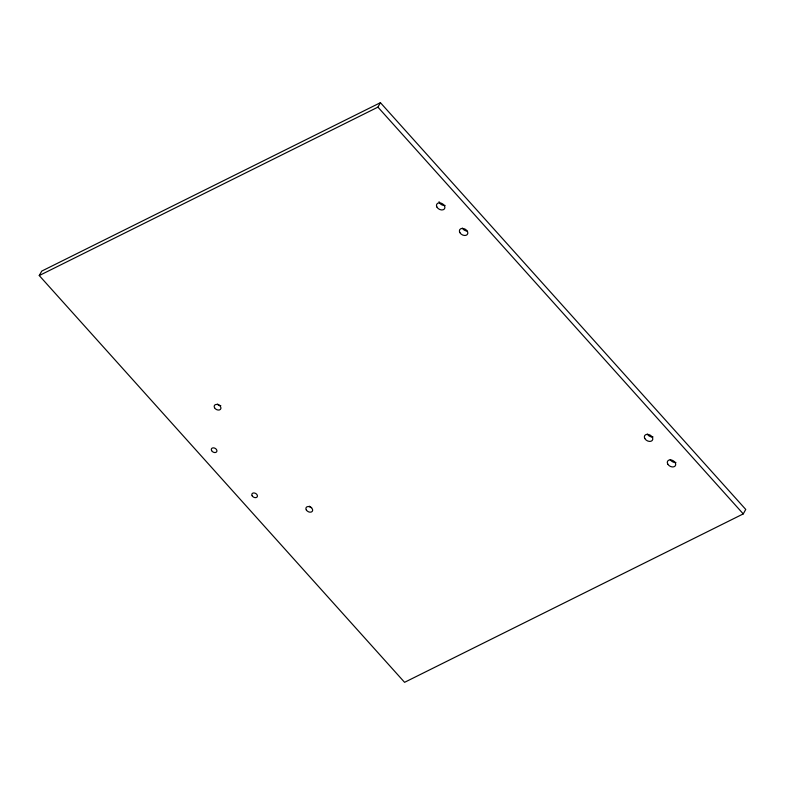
<?xml version="1.0" encoding="UTF-8"?>
<svg xmlns="http://www.w3.org/2000/svg" width="785" height="785" viewBox="0 0 785 785"><rect width="100%" height="100%" fill="white"/><g stroke="black" fill="none" stroke-linecap="round" stroke-linejoin="round"><path stroke-width="1.18" d="M39.25 275.555L41.742 271.1L380.421 102.678L745.75 509.445L743.258 513.9L404.579 682.322L39.25 275.555L377.928 107.133L380.421 102.678M377.928 107.133L743.258 513.9M220.791 405.619A3.611 2.551 29.2 0 1 217.563 404.03M311.625 507.591A3.611 2.551 29.2 0 1 309.28 506.148M675.954 462.443A4.504 3.189 29.2 0 1 670.243 459.627M445.134 205.444A4.504 3.189 29.2 0 1 439.041 201.706M467.026 231.025A4.504 3.189 29.2 0 1 462.355 228.16M653.022 436.911A4.504 3.189 29.2 0 1 647.311 434.095M214.56 407.778A3.611 2.551 29.2 0 0 220.418 409.387A3.611 2.551 29.2 0 0 217.7 404.56A3.611 2.551 29.2 0 0 214.56 407.778M306.278 509.897A3.611 2.551 29.2 0 0 312.136 511.506A3.611 2.551 29.2 0 0 309.418 506.678A3.611 2.551 29.2 0 0 306.278 509.897M436.931 207.083A4.504 3.189 29.2 0 0 444.261 209.095A4.504 3.189 29.2 0 0 440.856 203.06A4.504 3.189 29.2 0 0 436.931 207.083M667.75 464.082A4.504 3.189 29.2 0 0 675.071 466.094A4.504 3.189 29.2 0 0 671.675 460.059A4.504 3.189 29.2 0 0 667.75 464.082M644.819 438.55A4.504 3.189 29.2 0 0 652.149 440.562A4.504 3.189 29.2 0 0 648.744 434.527A4.504 3.189 29.2 0 0 644.819 438.55M459.863 232.615A4.504 3.189 29.2 0 0 467.183 234.627A4.504 3.189 29.2 0 0 463.788 228.592A4.504 3.189 29.2 0 0 459.863 232.615M211.616 450.639A3.003 2.129 29.2 0 0 216.493 451.983A3.003 2.129 29.2 0 0 214.226 447.96A3.003 2.129 29.2 0 0 211.616 450.639M252.122 495.747A3.003 2.129 29.2 0 0 256.999 497.082A3.003 2.129 29.2 0 0 254.742 493.068A3.003 2.129 29.2 0 0 252.122 495.747"/></g></svg>
